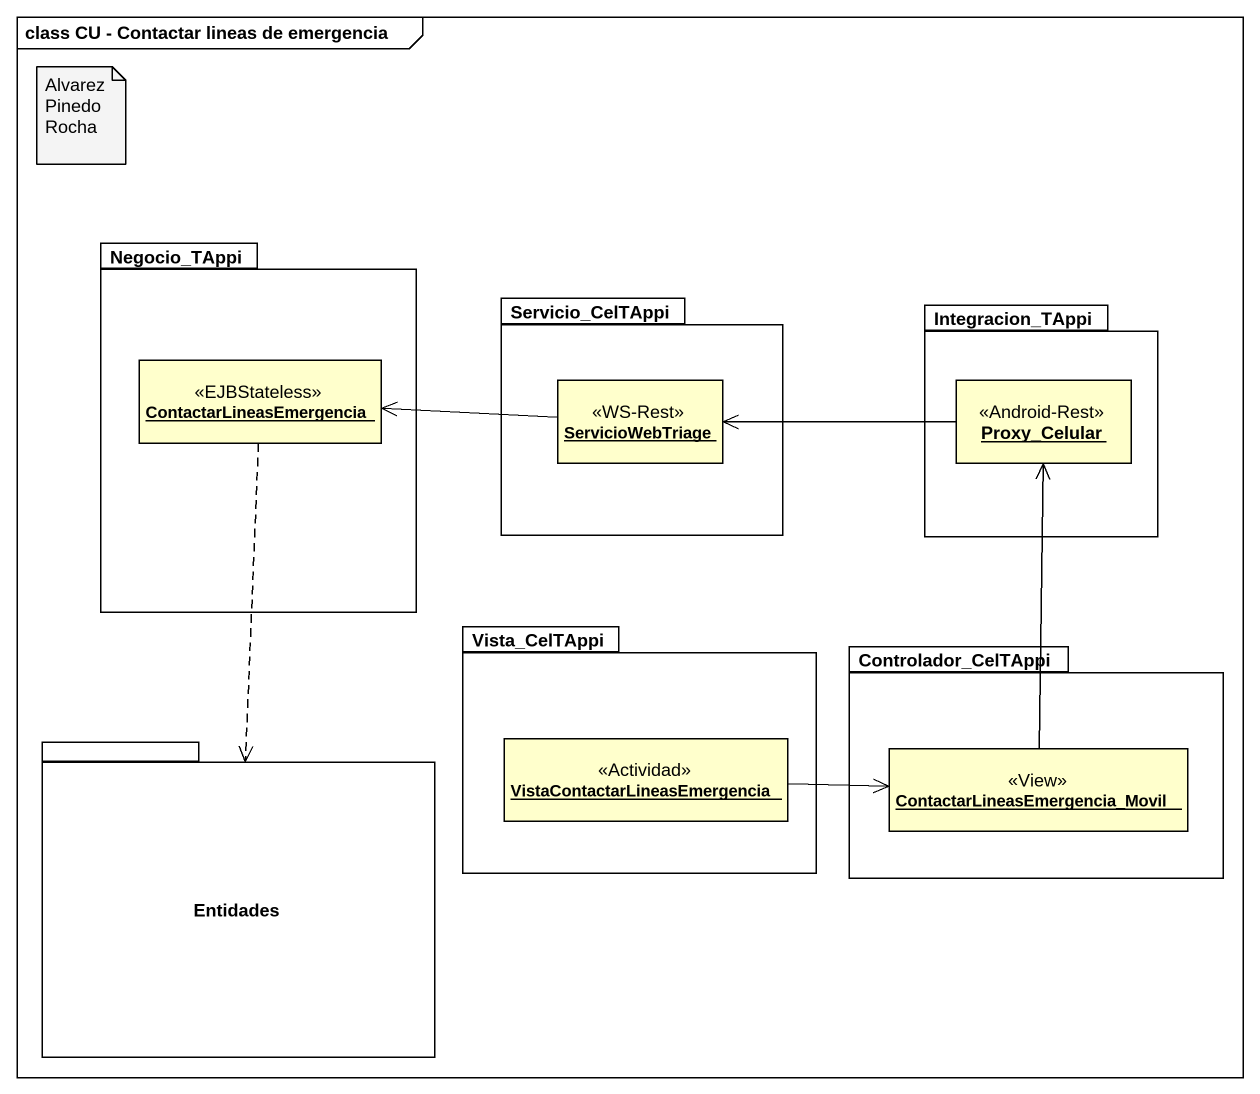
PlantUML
@startuml
mainframe class CU - Contactar lineas de emergencia
hide circle
hide empty members
package Negocio_TAppi {
  object ContactarLineasEmergencia <<EJBStateless>>
}
package Servicio_CelTAppi {
  object ServicioWebTriage <<WS-Rest>>
}
package Integracion_TAppi {
  object Proxy_Celular <<Android-Rest>>
}
package Vista_CelTAppi {
  object "VistaContactarLineasEmergencia" as VistaContactarLineasEmergenc <<Actividad>>
}
package Controlador_CelTAppi {
  object "ContactarLineasEmergencia_Movil" as ContactarLineasEmergencia_2 <<View>>
}
package Entidades {
}
ContactarLineasEmergencia ..> Entidades
ServicioWebTriage -left-> ContactarLineasEmergencia
Proxy_Celular -left-> ServicioWebTriage
VistaContactarLineasEmergenc -right-> ContactarLineasEmergencia_2
ContactarLineasEmergencia_2 -up-> Proxy_Celular
note as N1
  Alvarez
  Pinedo
  Rocha
end note
@enduml
